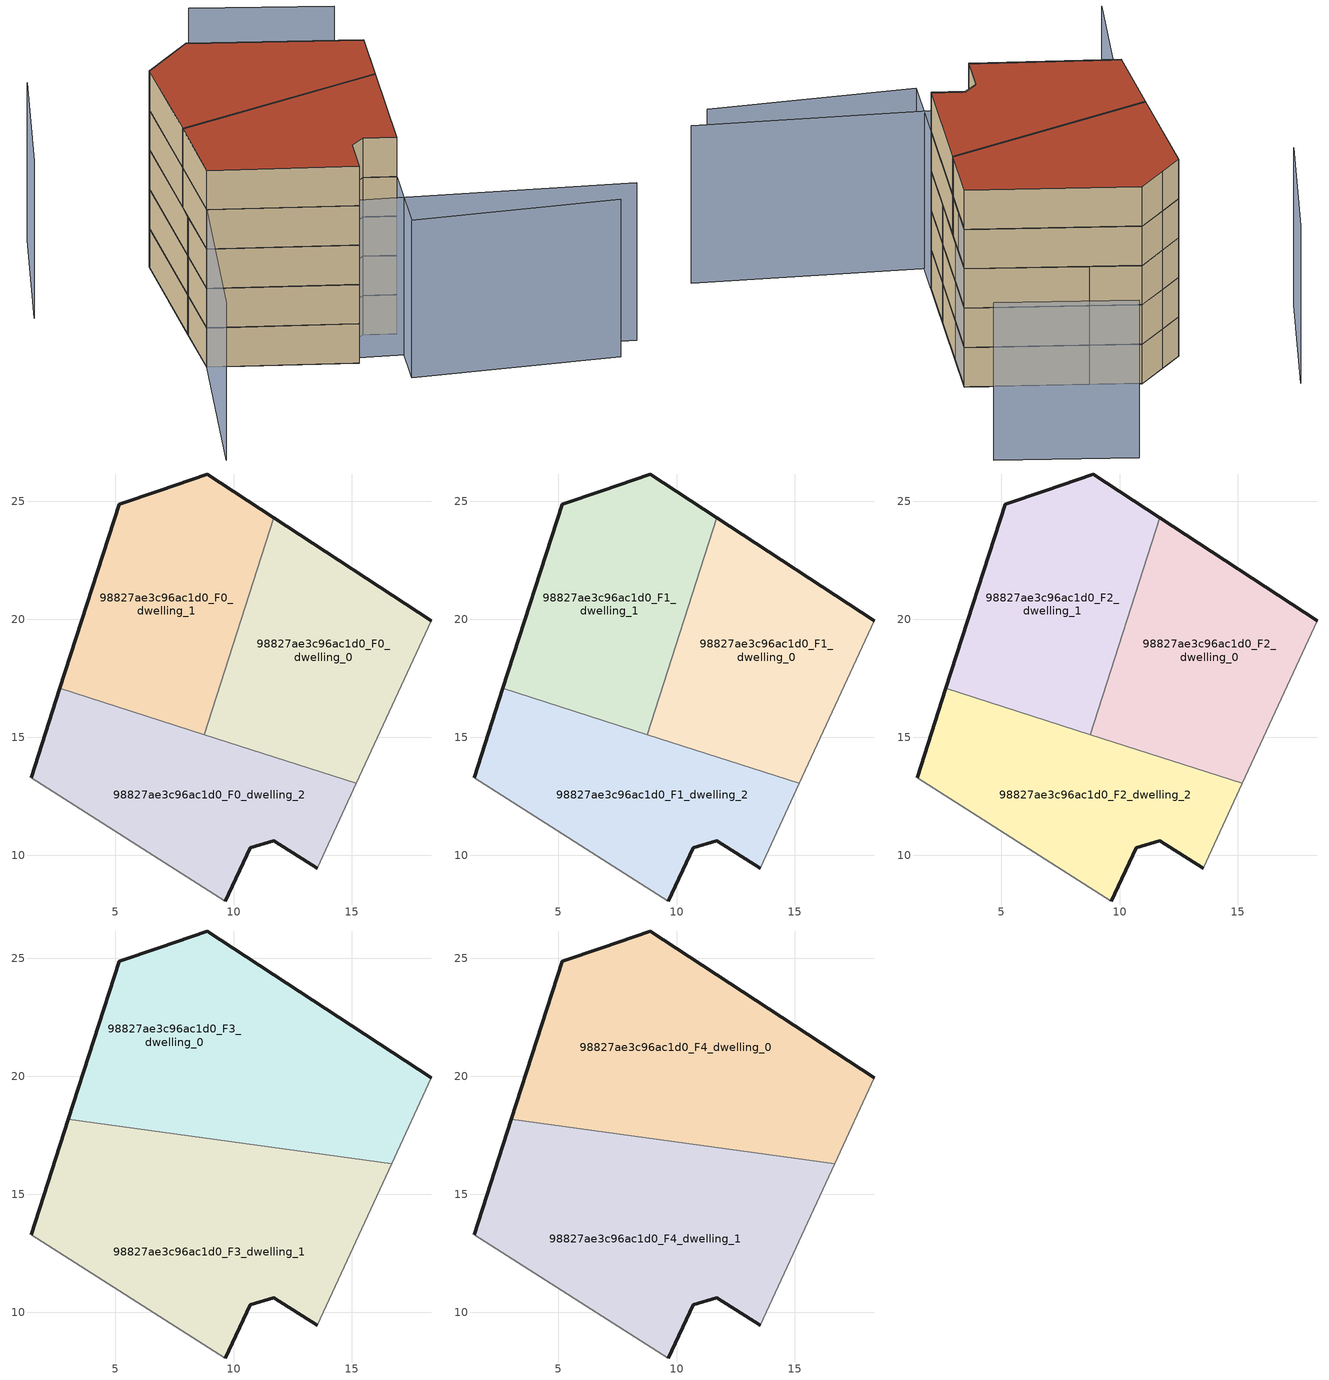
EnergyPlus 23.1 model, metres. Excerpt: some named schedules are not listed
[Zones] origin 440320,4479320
98827ae3c96ac1d0_F0_dwelling_0
 floor ground (EU_floor_Construction): 15.2,13.05 18.37,19.94 11.71,24.3 8.76,15.12 z0
 wall outside (EU_wall_Construction): 11.71,24.3 18.37,19.94 z0:3
 wall adiabatic (EU_wall_Construction): 18.37,19.94 15.2,13.05 z0:3
 wall to 98827ae3c96ac1d0_F0_dwelling_1 (EU_wall_Construction): 8.76,15.12 11.71,24.3 z0:3
 wall to 98827ae3c96ac1d0_F0_dwelling_2 (EU_wall_Construction): 15.2,13.05 8.76,15.12 z0:3
98827ae3c96ac1d0_F0_dwelling_1
 floor ground (EU_floor_Construction): 8.76,15.12 11.71,24.3 8.88,26.15 6.85,25.45 5.15,24.87 2.65,17.08 z0
 wall outside (EU_wall_Construction): 2.65,17.08 5.15,24.87 6.85,25.45 8.88,26.15 11.71,24.3 z0:3
 wall to 98827ae3c96ac1d0_F0_dwelling_2 (EU_wall_Construction): 8.76,15.12 2.65,17.08 z0:3
98827ae3c96ac1d0_F0_dwelling_2
 floor ground (EU_floor_Construction): 13.54,9.45 15.2,13.05 2.65,17.08 1.44,13.3 9.66,8.07 10.7,10.32 11.7,10.62 z0
 wall outside (EU_wall_Construction): 1.44,13.3 2.65,17.08 / 13.54,9.45 11.71,10.62 10.7,10.32 9.66,8.07 z0:3
 wall adiabatic (EU_wall_Construction): 9.66,8.07 1.44,13.3 / 15.2,13.05 13.54,9.45 z0:3
98827ae3c96ac1d0_F1_dwelling_0
 floor to 98827ae3c96ac1d0_F0_dwelling_0 (EU_floor_Construction): 15.2,13.05 18.37,19.94 11.71,24.3 8.76,15.12 z3
 wall outside (EU_wall_Construction): 11.71,24.3 18.37,19.94 z3:6
 wall adiabatic (EU_wall_Construction): 18.37,19.94 15.2,13.05 z3:6
 wall to 98827ae3c96ac1d0_F1_dwelling_1 (EU_wall_Construction): 8.76,15.12 11.71,24.3 z3:6
 wall to 98827ae3c96ac1d0_F1_dwelling_2 (EU_wall_Construction): 15.2,13.05 8.76,15.12 z3:6
98827ae3c96ac1d0_F1_dwelling_1
 floor to 98827ae3c96ac1d0_F0_dwelling_1 (EU_floor_Construction): 8.76,15.12 11.71,24.3 8.88,26.15 6.85,25.45 5.15,24.87 2.65,17.08 z3
 wall outside (EU_wall_Construction): 2.65,17.08 5.15,24.87 6.85,25.45 8.88,26.15 11.71,24.3 z3:6
 wall to 98827ae3c96ac1d0_F1_dwelling_2 (EU_wall_Construction): 8.76,15.12 2.65,17.08 z3:6
98827ae3c96ac1d0_F1_dwelling_2
 floor to 98827ae3c96ac1d0_F0_dwelling_2 (EU_floor_Construction): 13.54,9.45 15.2,13.05 2.65,17.08 1.44,13.3 9.66,8.07 10.7,10.32 11.7,10.62 z3
 wall outside (EU_wall_Construction): 1.44,13.3 2.65,17.08 / 13.54,9.45 11.71,10.62 10.7,10.32 9.66,8.07 z3:6
 wall adiabatic (EU_wall_Construction): 9.66,8.07 1.44,13.3 / 15.2,13.05 13.54,9.45 z3:6
98827ae3c96ac1d0_F2_dwelling_0
 floor to 98827ae3c96ac1d0_F1_dwelling_0 (EU_floor_Construction): 15.2,13.05 18.37,19.94 11.71,24.3 8.76,15.12 z6
 wall outside (EU_wall_Construction): 11.71,24.3 18.37,19.94 z6:9
 wall adiabatic (EU_wall_Construction): 18.37,19.94 15.2,13.05 z6:9
 wall to 98827ae3c96ac1d0_F2_dwelling_1 (EU_wall_Construction): 8.76,15.12 11.71,24.3 z6:9
 wall to 98827ae3c96ac1d0_F2_dwelling_2 (EU_wall_Construction): 15.2,13.05 8.76,15.12 z6:9
98827ae3c96ac1d0_F2_dwelling_1
 floor to 98827ae3c96ac1d0_F1_dwelling_1 (EU_floor_Construction): 8.76,15.12 11.71,24.3 8.88,26.15 6.85,25.45 5.15,24.87 2.65,17.08 z6
 wall outside (EU_wall_Construction): 2.65,17.08 5.15,24.87 6.85,25.45 8.88,26.15 11.71,24.3 z6:9
 wall to 98827ae3c96ac1d0_F2_dwelling_2 (EU_wall_Construction): 8.76,15.12 2.65,17.08 z6:9
98827ae3c96ac1d0_F2_dwelling_2
 floor to 98827ae3c96ac1d0_F1_dwelling_2 (EU_floor_Construction): 13.54,9.45 15.2,13.05 2.65,17.08 1.44,13.3 9.66,8.07 10.7,10.32 11.7,10.62 z6
 wall outside (EU_wall_Construction): 1.44,13.3 2.65,17.08 / 13.54,9.45 11.71,10.62 10.7,10.32 9.66,8.07 z6:9
 wall adiabatic (EU_wall_Construction): 9.66,8.07 1.44,13.3 / 15.2,13.05 13.54,9.45 z6:9
98827ae3c96ac1d0_F3_dwelling_0
 floor to 98827ae3c96ac1d0_F2_dwelling_0 (EU_floor_Construction): 16.69,16.3 18.37,19.94 11.71,24.3 9.46,17.29 z9
 floor to 98827ae3c96ac1d0_F2_dwelling_1 (EU_floor_Construction): 9.46,17.29 11.71,24.3 8.88,26.15 6.85,25.45 5.15,24.87 3.01,18.17 z9
 wall outside (EU_wall_Construction): 3.01,18.17 5.15,24.87 6.85,25.45 8.88,26.15 18.37,19.94 z9:12
 wall adiabatic (EU_wall_Construction): 18.37,19.94 16.69,16.3 z9:12
 wall to 98827ae3c96ac1d0_F3_dwelling_1 (EU_wall_Construction): 16.69,16.3 3.01,18.17 z9:12
98827ae3c96ac1d0_F3_dwelling_1
 floor to 98827ae3c96ac1d0_F2_dwelling_0 (EU_floor_Construction): 15.2,13.05 16.69,16.3 9.46,17.29 8.76,15.12 z9
 floor to 98827ae3c96ac1d0_F2_dwelling_1 (EU_floor_Construction): 8.76,15.12 9.46,17.29 3.01,18.17 2.65,17.08 z9
 floor to 98827ae3c96ac1d0_F2_dwelling_2 (EU_floor_Construction): 13.54,9.45 15.2,13.05 2.65,17.08 1.44,13.3 9.66,8.07 10.7,10.32 11.7,10.62 z9
 wall outside (EU_wall_Construction): 1.44,13.3 3.01,18.17 / 13.54,9.45 11.71,10.62 10.7,10.32 9.66,8.07 z9:12
 wall adiabatic (EU_wall_Construction): 9.66,8.07 1.44,13.3 / 16.69,16.3 13.54,9.45 z9:12
98827ae3c96ac1d0_F4_dwelling_0
 floor to 98827ae3c96ac1d0_F3_dwelling_0 (EU_floor_Construction): 16.69,16.3 18.37,19.94 8.88,26.15 6.85,25.45 5.15,24.87 3.01,18.17 z12
 wall outside (EU_wall_Construction): 3.01,18.17 5.15,24.87 6.85,25.45 8.88,26.15 18.37,19.94 z12:15
 wall adiabatic (EU_wall_Construction): 18.37,19.94 16.69,16.3 z12:15
 wall to 98827ae3c96ac1d0_F4_dwelling_1 (EU_wall_Construction): 16.69,16.3 3.01,18.17 z12:15
 roof outside (EU_roof_Construction): 18.37,19.94 16.69,16.3 3.01,18.17 5.15,24.87 6.85,25.45 8.88,26.15 z15
98827ae3c96ac1d0_F4_dwelling_1
 floor to 98827ae3c96ac1d0_F3_dwelling_1 (EU_floor_Construction): 13.54,9.45 16.69,16.3 3.01,18.17 1.44,13.3 9.66,8.07 10.7,10.32 11.7,10.62 z12
 wall outside (EU_wall_Construction): 1.44,13.3 3.01,18.17 / 13.54,9.45 11.71,10.62 10.7,10.32 9.66,8.07 z12:15
 wall adiabatic (EU_wall_Construction): 9.66,8.07 1.44,13.3 / 16.69,16.3 13.54,9.45 z12:15
 roof outside (EU_roof_Construction): 16.69,16.3 13.54,9.45 11.71,10.62 10.7,10.32 9.66,8.07 1.44,13.3 3.01,18.17 z15
shading: 23.7,-0.89 11.39,4.78 / 11.39,4.78 18.37,19.94 / -3.74,3.82 1.44,13.3 / 1.44,13.3 25.62,0.08 / 21.73,27.91 14,33.05 / 0.63,31.92 -4.24,24.26 z0:12
[Building]
EU S2 Campaign: North Axis=0; Terrain=City; Solar Distribution=FullExterior
[Site:Location]
Madrid: Latitude=40.5; Longitude=-3.5; Time Zone=1; Elevation=609
[SizingPeriod:WeatherFileDays]
AnnualSizingPeriod: Begin Month=1; Begin Day of Month=1; End Month=12; End Day of Month=31; Day of Week for Start Day=Monday; Use Weather File Daylight Saving Period=No; Use Weather File Rain and Snow Indicators=No
[MATERIAL]
EU_InternalMass_Material: Roughness=MediumRough; Thickness=0.1; Conductivity=1; Density=1800; Specific Heat=900; Thermal Absorptance=0.9; Solar Absorptance=0.7; Visible Absorptance=0.7
[MATERIAL:NOMASS] Roughness=MediumRough; Thermal Absorptance=0.9; Solar Absorptance=0.7; Visible Absorptance=0.7
Name | Thermal Resistance
EU_wall_NoMass; EU_roof_NoMass | 2.16768
EU_floor_NoMass | 1.14339
[CONSTRUCTION]
EU_wall_Construction: EU_wall_NoMass
EU_roof_Construction: EU_roof_NoMass
EU_floor_Construction: EU_floor_NoMass
EU_InternalMass_Construction: EU_InternalMass_Material
[ZONE] Type=1; Multiplier=1; Ceiling Height=autocalculate; Floor Area=autocalculate; Part of Total Floor Area=Yes
Name | Volume
98827ae3c96ac1d0_F0_dwelling_0; 98827ae3c96ac1d0_F1_dwelling_0; 98827ae3c96ac1d0_F2_dwelling_0 | 187.275
98827ae3c96ac1d0_F3_dwelling_0 | 280.903
98827ae3c96ac1d0_F4_dwelling_0 | 280.905
98827ae3c96ac1d0_F0_dwelling_1; 98827ae3c96ac1d0_F1_dwelling_1; 98827ae3c96ac1d0_F2_dwelling_1 | 187.276
98827ae3c96ac1d0_F3_dwelling_1; 98827ae3c96ac1d0_F4_dwelling_1 | 280.912
98827ae3c96ac1d0_F0_dwelling_2; 98827ae3c96ac1d0_F1_dwelling_2; 98827ae3c96ac1d0_F2_dwelling_2 | 187.273
[INTERNALMASS] Construction=EU_InternalMass_Construction
Name | Zone or ZoneList | Surface Area
98827ae3c96ac1d0_F0_dwelling_0_EU_InternalMass | 98827ae3c96ac1d0_F0_dwelling_0 | 62.4249
98827ae3c96ac1d0_F0_dwelling_1_EU_InternalMass | 98827ae3c96ac1d0_F0_dwelling_1 | 62.4267
98827ae3c96ac1d0_F0_dwelling_2_EU_InternalMass | 98827ae3c96ac1d0_F0_dwelling_2 | 62.4243
98827ae3c96ac1d0_F1_dwelling_0_EU_InternalMass | 98827ae3c96ac1d0_F1_dwelling_0 | 62.4249
98827ae3c96ac1d0_F1_dwelling_1_EU_InternalMass | 98827ae3c96ac1d0_F1_dwelling_1 | 62.4267
98827ae3c96ac1d0_F1_dwelling_2_EU_InternalMass | 98827ae3c96ac1d0_F1_dwelling_2 | 62.4243
98827ae3c96ac1d0_F2_dwelling_0_EU_InternalMass | 98827ae3c96ac1d0_F2_dwelling_0 | 62.4249
98827ae3c96ac1d0_F2_dwelling_1_EU_InternalMass | 98827ae3c96ac1d0_F2_dwelling_1 | 62.4267
98827ae3c96ac1d0_F2_dwelling_2_EU_InternalMass | 98827ae3c96ac1d0_F2_dwelling_2 | 62.4243
98827ae3c96ac1d0_F3_dwelling_0_EU_InternalMass | 98827ae3c96ac1d0_F3_dwelling_0 | 93.6352
98827ae3c96ac1d0_F3_dwelling_1_EU_InternalMass | 98827ae3c96ac1d0_F3_dwelling_1 | 93.6373
98827ae3c96ac1d0_F4_dwelling_0_EU_InternalMass | 98827ae3c96ac1d0_F4_dwelling_0 | 93.6352
98827ae3c96ac1d0_F4_dwelling_1_EU_InternalMass | 98827ae3c96ac1d0_F4_dwelling_1 | 93.6373
[OTHEREQUIPMENT] Fuel Type=Electricity; Design Level Calculation Method=Watts/Area; Power per Zone Floor Area=1; Fraction Latent=0; Fraction Radiant=0; Fraction Lost=0; Carbon Dioxide Generation Rate=0; EndUse Subcategory=EU_Step8_InternalGains
Name | Zone or ZoneList or Space or SpaceList | Schedule
EU_Step8_InternalGain_98827ae3c96ac1d0_F0_dwelling_0_f000 | 98827ae3c96ac1d0_F0_dwelling_0 | EU_Step8_GainSchedule_98827ae3c96ac1d0_F0_dwelling_0_f000
EU_Step8_InternalGain_98827ae3c96ac1d0_F0_dwelling_1_f000 | 98827ae3c96ac1d0_F0_dwelling_1 | EU_Step8_GainSchedule_98827ae3c96ac1d0_F0_dwelling_1_f000
EU_Step8_InternalGain_98827ae3c96ac1d0_F0_dwelling_2_f000 | 98827ae3c96ac1d0_F0_dwelling_2 | EU_Step8_GainSchedule_98827ae3c96ac1d0_F0_dwelling_2_f000
EU_Step8_InternalGain_98827ae3c96ac1d0_F1_dwelling_0_f000 | 98827ae3c96ac1d0_F1_dwelling_0 | EU_Step8_GainSchedule_98827ae3c96ac1d0_F1_dwelling_0_f000
EU_Step8_InternalGain_98827ae3c96ac1d0_F1_dwelling_1_f000 | 98827ae3c96ac1d0_F1_dwelling_1 | EU_Step8_GainSchedule_98827ae3c96ac1d0_F1_dwelling_1_f000
EU_Step8_InternalGain_98827ae3c96ac1d0_F1_dwelling_2_f000 | 98827ae3c96ac1d0_F1_dwelling_2 | EU_Step8_GainSchedule_98827ae3c96ac1d0_F1_dwelling_2_f000
EU_Step8_InternalGain_98827ae3c96ac1d0_F2_dwelling_0_f000 | 98827ae3c96ac1d0_F2_dwelling_0 | EU_Step8_GainSchedule_98827ae3c96ac1d0_F2_dwelling_0_f000
EU_Step8_InternalGain_98827ae3c96ac1d0_F2_dwelling_1_f000 | 98827ae3c96ac1d0_F2_dwelling_1 | EU_Step8_GainSchedule_98827ae3c96ac1d0_F2_dwelling_1_f000
EU_Step8_InternalGain_98827ae3c96ac1d0_F2_dwelling_2_f000 | 98827ae3c96ac1d0_F2_dwelling_2 | EU_Step8_GainSchedule_98827ae3c96ac1d0_F2_dwelling_2_f000
EU_Step8_InternalGain_98827ae3c96ac1d0_F3_dwelling_0_f000 | 98827ae3c96ac1d0_F3_dwelling_0 | EU_Step8_GainSchedule_98827ae3c96ac1d0_F3_dwelling_0_f000
EU_Step8_InternalGain_98827ae3c96ac1d0_F3_dwelling_1_f000 | 98827ae3c96ac1d0_F3_dwelling_1 | EU_Step8_GainSchedule_98827ae3c96ac1d0_F3_dwelling_1_f000
EU_Step8_InternalGain_98827ae3c96ac1d0_F4_dwelling_0_f000 | 98827ae3c96ac1d0_F4_dwelling_0 | EU_Step8_GainSchedule_98827ae3c96ac1d0_F4_dwelling_0_f000
EU_Step8_InternalGain_98827ae3c96ac1d0_F4_dwelling_1_f000 | 98827ae3c96ac1d0_F4_dwelling_1 | EU_Step8_GainSchedule_98827ae3c96ac1d0_F4_dwelling_1_f000
[ZONEVENTILATION:DESIGNFLOWRATE] Schedule=EU_AlwaysOn; Design Flow Rate Calculation Method=AirChanges/Hour; Air Changes per Hour=0.480546; Ventilation Type=Natural; Fan Pressure Rise=0; Fan Total Efficiency=1; Constant Term Coefficient=1; Temperature Term Coefficient=0; Velocity Term Coefficient=0; Velocity Squared Term Coefficient=0; Minimum Indoor Temperature=-100; Maximum Indoor Temperature=100; Delta Temperature=-100; Minimum Outdoor Temperature=-100; Maximum Outdoor Temperature=100; Maximum Wind Speed=40
Name | Zone or ZoneList or Space or SpaceList
EU_ConstantAir_98827ae3c96ac1d0_F0_dwelling_0 | 98827ae3c96ac1d0_F0_dwelling_0
EU_ConstantAir_98827ae3c96ac1d0_F0_dwelling_1 | 98827ae3c96ac1d0_F0_dwelling_1
EU_ConstantAir_98827ae3c96ac1d0_F0_dwelling_2 | 98827ae3c96ac1d0_F0_dwelling_2
EU_ConstantAir_98827ae3c96ac1d0_F1_dwelling_0 | 98827ae3c96ac1d0_F1_dwelling_0
EU_ConstantAir_98827ae3c96ac1d0_F1_dwelling_1 | 98827ae3c96ac1d0_F1_dwelling_1
EU_ConstantAir_98827ae3c96ac1d0_F1_dwelling_2 | 98827ae3c96ac1d0_F1_dwelling_2
EU_ConstantAir_98827ae3c96ac1d0_F2_dwelling_0 | 98827ae3c96ac1d0_F2_dwelling_0
EU_ConstantAir_98827ae3c96ac1d0_F2_dwelling_1 | 98827ae3c96ac1d0_F2_dwelling_1
EU_ConstantAir_98827ae3c96ac1d0_F2_dwelling_2 | 98827ae3c96ac1d0_F2_dwelling_2
EU_ConstantAir_98827ae3c96ac1d0_F3_dwelling_0 | 98827ae3c96ac1d0_F3_dwelling_0
EU_ConstantAir_98827ae3c96ac1d0_F3_dwelling_1 | 98827ae3c96ac1d0_F3_dwelling_1
EU_ConstantAir_98827ae3c96ac1d0_F4_dwelling_0 | 98827ae3c96ac1d0_F4_dwelling_0
EU_ConstantAir_98827ae3c96ac1d0_F4_dwelling_1 | 98827ae3c96ac1d0_F4_dwelling_1
[HVACTEMPLATE:THERMOSTAT] Constant Heating Setpoint=20; Constant Cooling Setpoint=50
EU_HeatOnly_98827ae3c96ac1d0_F0_dwelling_0; EU_HeatOnly_98827ae3c96ac1d0_F0_dwelling_1; EU_HeatOnly_98827ae3c96ac1d0_F0_dwelling_2; EU_HeatOnly_98827ae3c96ac1d0_F1_dwelling_0; EU_HeatOnly_98827ae3c96ac1d0_F1_dwelling_1; EU_HeatOnly_98827ae3c96ac1d0_F1_dwelling_2; EU_HeatOnly_98827ae3c96ac1d0_F2_dwelling_0; EU_HeatOnly_98827ae3c96ac1d0_F2_dwelling_1; EU_HeatOnly_98827ae3c96ac1d0_F2_dwelling_2; EU_HeatOnly_98827ae3c96ac1d0_F3_dwelling_0; EU_HeatOnly_98827ae3c96ac1d0_F3_dwelling_1; EU_HeatOnly_98827ae3c96ac1d0_F4_dwelling_0; EU_HeatOnly_98827ae3c96ac1d0_F4_dwelling_1
[HVACTEMPLATE:ZONE:IDEALLOADSAIRSYSTEM] System Availability Schedule=EU_AlwaysOn; Maximum Heating Supply Air Temperature=50; Minimum Cooling Supply Air Temperature=13; Maximum Heating Supply Air Humidity Ratio=0.0156; Minimum Cooling Supply Air Humidity Ratio=0.0077; Heating Limit=NoLimit; Cooling Limit=NoLimit; Heating Availability Schedule=EU_AlwaysOn; Cooling Availability Schedule=EU_CoolingOff; Dehumidification Control Type=ConstantSensibleHeatRatio; Cooling Sensible Heat Ratio=0.7; Dehumidification Setpoint=60; Humidification Control Type=None; Humidification Setpoint=30; Outdoor Air Method=None; Outdoor Air Flow Rate per Person=0.00944; Outdoor Air Flow Rate per Zone Floor Area=0; Outdoor Air Flow Rate per Zone=0; Demand Controlled Ventilation Type=None; Outdoor Air Economizer Type=NoEconomizer; Heat Recovery Type=None; Sensible Heat Recovery Effectiveness=0.7; Latent Heat Recovery Effectiveness=0.65
Name | Template Thermostat
98827ae3c96ac1d0_F0_dwelling_0 | EU_HeatOnly_98827ae3c96ac1d0_F0_dwelling_0
98827ae3c96ac1d0_F0_dwelling_1 | EU_HeatOnly_98827ae3c96ac1d0_F0_dwelling_1
98827ae3c96ac1d0_F0_dwelling_2 | EU_HeatOnly_98827ae3c96ac1d0_F0_dwelling_2
98827ae3c96ac1d0_F1_dwelling_0 | EU_HeatOnly_98827ae3c96ac1d0_F1_dwelling_0
98827ae3c96ac1d0_F1_dwelling_1 | EU_HeatOnly_98827ae3c96ac1d0_F1_dwelling_1
98827ae3c96ac1d0_F1_dwelling_2 | EU_HeatOnly_98827ae3c96ac1d0_F1_dwelling_2
98827ae3c96ac1d0_F2_dwelling_0 | EU_HeatOnly_98827ae3c96ac1d0_F2_dwelling_0
98827ae3c96ac1d0_F2_dwelling_1 | EU_HeatOnly_98827ae3c96ac1d0_F2_dwelling_1
98827ae3c96ac1d0_F2_dwelling_2 | EU_HeatOnly_98827ae3c96ac1d0_F2_dwelling_2
98827ae3c96ac1d0_F3_dwelling_0 | EU_HeatOnly_98827ae3c96ac1d0_F3_dwelling_0
98827ae3c96ac1d0_F3_dwelling_1 | EU_HeatOnly_98827ae3c96ac1d0_F3_dwelling_1
98827ae3c96ac1d0_F4_dwelling_0 | EU_HeatOnly_98827ae3c96ac1d0_F4_dwelling_0
98827ae3c96ac1d0_F4_dwelling_1 | EU_HeatOnly_98827ae3c96ac1d0_F4_dwelling_1
[SIZING:ZONE] Zone Cooling Design Supply Air Temperature Input Method=SupplyAirTemperature; Zone Cooling Design Supply Air Temperature=13; Zone Heating Design Supply Air Temperature Input Method=SupplyAirTemperature; Zone Heating Design Supply Air Temperature=50; Zone Cooling Design Supply Air Humidity Ratio=0.008; Zone Heating Design Supply Air Humidity Ratio=0.008; Cooling Design Air Flow Method=DesignDay; Cooling Design Air Flow Rate=0; Cooling Minimum Air Flow per Zone Floor Area=0.000762; Cooling Minimum Air Flow=0; Cooling Minimum Air Flow Fraction=0.2; Heating Design Air Flow Method=DesignDay; Heating Design Air Flow Rate=0; Heating Maximum Air Flow per Zone Floor Area=0.002032; Heating Maximum Air Flow=0.141576; Heating Maximum Air Flow Fraction=0.3; Account for Dedicated Outdoor Air System=No; Dedicated Outdoor Air System Control Strategy=NeutralSupplyAir; Dedicated Outdoor Air Low Setpoint Temperature for Design=autosize; Dedicated Outdoor Air High Setpoint Temperature for Design=autosize; Zone Load Sizing Method=Sensible Load Only No Latent Load; Zone Latent Cooling Design Supply Air Humidity Ratio Input Method=HumidityRatioDifference; Zone Cooling Design Supply Air Humidity Ratio Difference=0.005; Zone Latent Heating Design Supply Air Humidity Ratio Input Method=HumidityRatioDifference; Zone Humidification Design Supply Air Humidity Ratio Difference=0.005
98827ae3c96ac1d0_F0_dwelling_0; 98827ae3c96ac1d0_F0_dwelling_1; 98827ae3c96ac1d0_F0_dwelling_2; 98827ae3c96ac1d0_F1_dwelling_0; 98827ae3c96ac1d0_F1_dwelling_1; 98827ae3c96ac1d0_F1_dwelling_2; 98827ae3c96ac1d0_F2_dwelling_0; 98827ae3c96ac1d0_F2_dwelling_1; 98827ae3c96ac1d0_F2_dwelling_2; 98827ae3c96ac1d0_F3_dwelling_0; 98827ae3c96ac1d0_F3_dwelling_1; 98827ae3c96ac1d0_F4_dwelling_0; 98827ae3c96ac1d0_F4_dwelling_1
[SCHEDULE:FILE]
EU_Step8_GainSchedule_98827ae3c96ac1d0_F0_dwelling_0_f000: File=../../schedules/98827ae3c96ac1d0/98827ae3c96ac1d0_F0_dwelling_0_f000_gain.csv; Column Number=1; Rows to Skip at Top=0; Number of Hours of Data=8760; Column Separator=Comma; Interpolate to Timestep=No; Minutes per Item=60; Adjust Schedule for Daylight Savings=Yes
